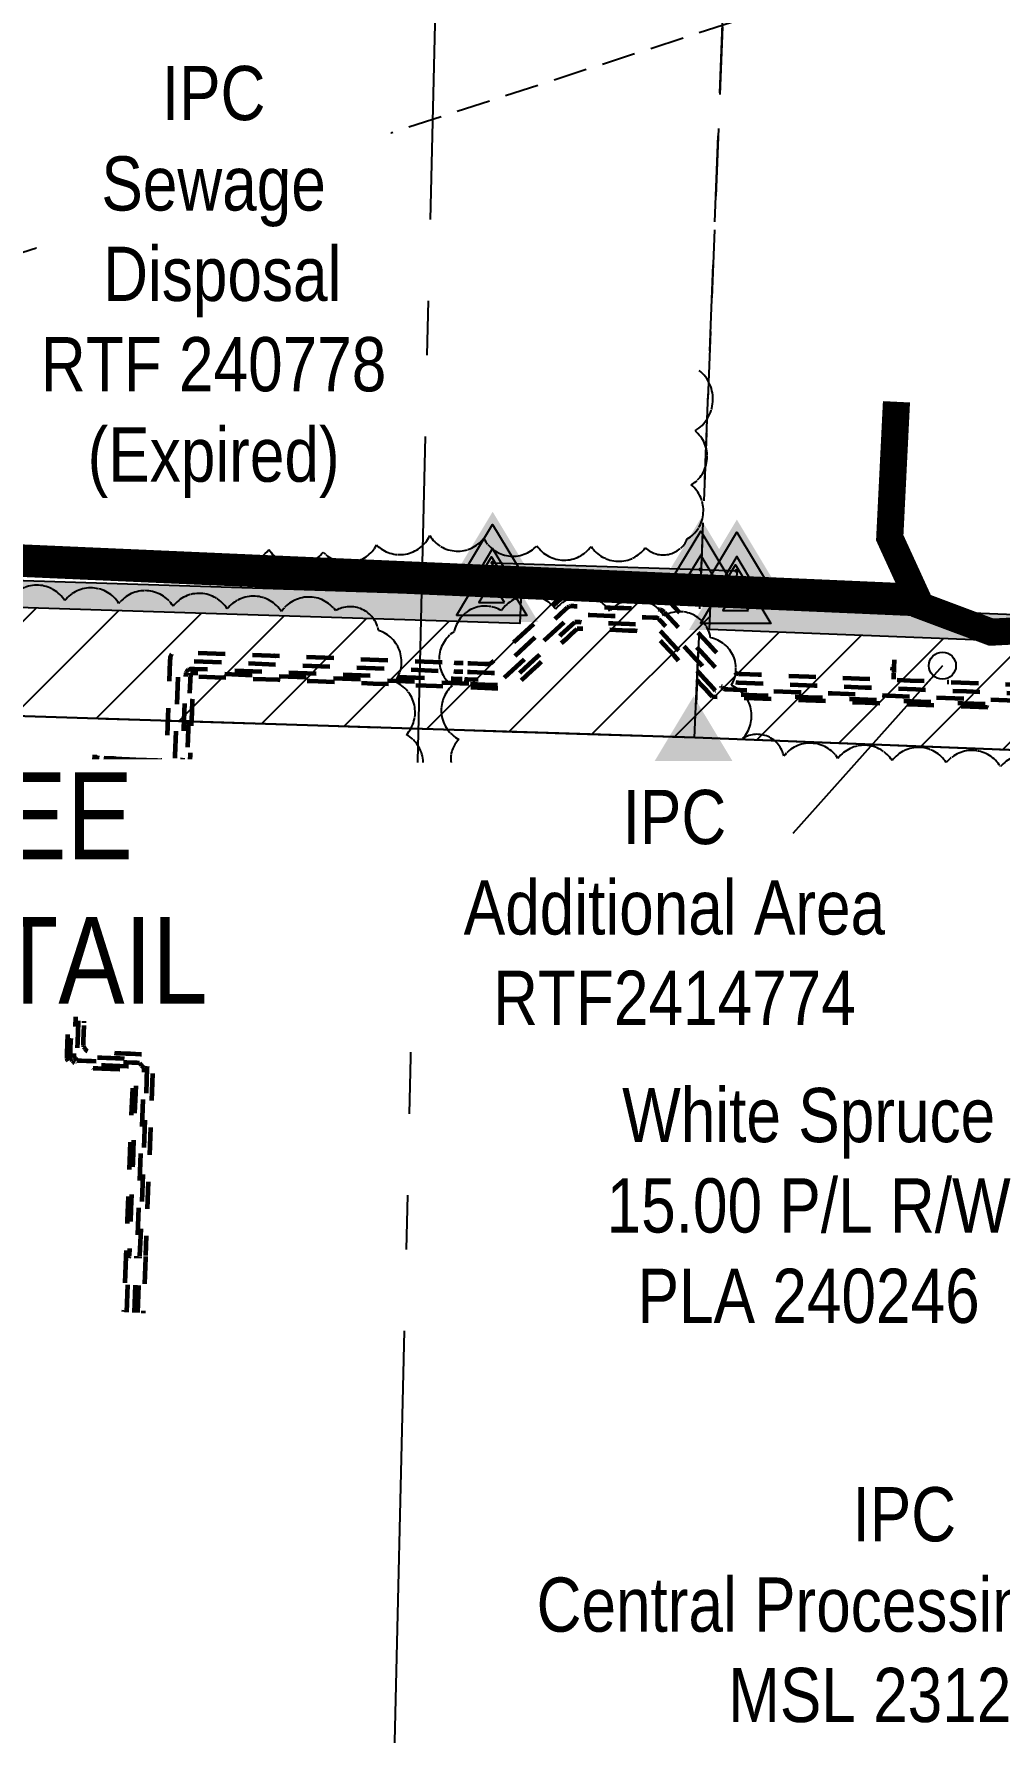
# Model space of a CAD drawing. Extents: x 394017 to 397185, y 6162863 to 6166407.
# Drawn here: x 395512.4 to 395690.3, y 6164729.4 to 6165042.6 of the extents above; entities that cross this region are included whole.
import ezdxf

# ---------------------------------------------------------------- set-up
doc = ezdxf.new("R2010")
doc.units = 0
doc.header["$LTSCALE"] = 5
doc.header["$PDSIZE"] = 0.5
for name, pattern in [('0', [1, 1, 0]), ('foc-ACCESSROAD', [3.75, 2.5, -1.25]), ('foc-PROPOSED-HP', [2, 1, -1]), ('foc-QUARTERLINE', [33, 25, -3, 2, -3]), ('foc-TIELINE', [1.875, 1.25, -0.625]), ('foc-TRAV', [1.875, 1.25, -0.625]), ('HIDDEN2', [4.7625, 3.175, -1.5875])]:
    doc.linetypes.add(name, pattern=pattern)
doc.layers.get('Defpoints').update_dxf_attribs({"color": 9})
for name, color, linetype in [('AS-ROADS', 254, 'Continuous'), ('C-RW', 13, 'Continuous'), ('C-WS', 13, 'foc-ACCESSROAD'), ('DETAIL-T', 7, 'Continuous'), ('L-MON', 1, 'Continuous'), ('L-SECQ', 8, 'foc-QUARTERLINE'), ('L-TIE', 7, 'foc-TIELINE'), ('P-PROPOSED', 10, 'Continuous'), ('P-PROPOSED-EXISTING-H', 59, 'Continuous'), ('P-PROPOSED-H', 21, 'Continuous'), ('P-TRAV', 4, 'foc-TRAV'), ('T-BUSH', 110, '0'), ('T-EXISTING TFA', 220, 'HIDDEN2'), ('T-EXISTING TFA-T', 220, 'Continuous')]:
    doc.layers.add(name, color=color, linetype=linetype)
for name, color, linetype, lineweight in [('C-WS-T', 13, 'Continuous', 9), ('F-RW-T', 190, 'Continuous', 9), ('PROPOSED HP', 240, 'foc-PROPOSED-HP', 60)]:
    doc.layers.add(name, color=color, linetype=linetype, lineweight=lineweight)
doc.styles.add('80CG', font='ARIALN.TTF', dxfattribs={"height": 10})
doc.dimstyles.new('Compass 5 000', dxfattribs={"dimscale": 5, "dimtxt": 9, "dimasz": 2, "dimexe": 0.2, "dimexo": 0.0625, "dimgap": 0.5, "dimtad": 0, "dimtih": 1, "dimtoh": 1, "dimzin": 0, "dimdsep": 46, "dimtxsty": '80CG', "dimcen": 0.1, "dimse1": 1, "dimse2": 1, "dimclrd": 256, "dimclrt": 256, "dimaunit": 1, "dimadec": 4, "dimazin": 0, "dimtfac": 0.06, "dimtofl": 0, "dimtmove": 0, "dimatfit": 1, "dimfxl": 0.2, "dimtolj": 1, "dimtzin": 0, "dimlwd": -1, "dimarcsym": 0})

# ---------------------------------------------------------------- blocks, each defined once
blk = doc.blocks.new('TRIA')
blk.add_hatch(color=255).paths.add_polyline_path([(-0.041, 1.521), (-1.475, -0.867), (1.392, -0.867)])
blk = doc.blocks.new('Hybrid_EC')
at = {"color": 251}
for points in [[(-1.296, -0.74), (0, 1.42), (1.296, -0.74)], [(0.471, -0.26), (0, 0.526), (-0.471, -0.26)]]:
    blk.add_lwpolyline(points, close=True, dxfattribs=at)
at = {"layer": 'Defpoints'}
blk.add_circle((0, 0), 0.05, dxfattribs=at)
at = {"xscale": 1.2, "yscale": 1.2, "zscale": 1.2}
blk.add_blockref('TRIA', (0.05, 0.061), dxfattribs=at)
blk = doc.blocks.new('STRIA')
blk.add_hatch(color=255).paths.add_polyline_path([(-0.041, 1.521), (-1.475, -0.867), (1.392, -0.867)])
blk = doc.blocks.new('STRIAA')
blk.add_blockref('STRIA', (0, 0))
blk = doc.blocks.new('STRIB')
at = {"color": 1}
blk.add_solid([(-1.121, -0.667), (-0.041, 1.133), (1.039, -0.667)], dxfattribs=at)
blk = doc.blocks.new('STRIBB')
blk.add_blockref('STRIB', (0, 0))
blk = doc.blocks.new('STRICC')
for name in ['STRIAA', 'STRIBB']:
    blk.add_blockref(name, (0, 0))
blk = doc.blocks.new('fdspike')
blk.add_blockref('STRICC', (0, 0))
blk = doc.blocks.new('A$C13A22376')
at = {"layer": 'AS-ROADS', "const_width": 4.998, "flags": 128}
blk.add_lwpolyline([(395751.692, 6164935.574), (395688.898, 6164932.285), (395675.913, 6164937.15), (395670.17, 6164949.698), (395671.411, 6164974.767)], dxfattribs=at)
blk = doc.blocks.new('*D445')
at = {"layer": 'Defpoints', "color": 0, "transparency": 16777216}
for p in [(395710.15, 6164861.28), (395705.1, 6164846.47), (395709.55, 6164846.29)]:
    blk.add_point(p, dxfattribs=at)
at = {"layer": 'F-RW-T', "transparency": 16777216}
for p, q in [((395706.11, 6164871.45), (395706.51, 6164881.44)), ((395704.7, 6164836.48), (395704.3, 6164826.49)), ((395704.3, 6164826.49), (395694.3, 6164826.49))]:
    blk.add_line(p, q, dxfattribs=at)
for points in [[(395704.44, 6164871.51), (395707.77, 6164871.38), (395705.71, 6164861.46)], [(395703.04, 6164836.55), (395706.37, 6164836.41), (395705.1, 6164846.47)]]:
    blk.add_solid(points, dxfattribs=at)
at = {"layer": 'F-RW-T', "transparency": 16777216, "insert": (395655.22, 6164826.49), "char_height": 10, "attachment_point": 5, "style": '80CG'}
blk.add_mtext('\\A1;White Spruce\\P15.00 P/L R/W\\PPLA 240246', dxfattribs=at)

msp = doc.modelspace()

# ---------------------------------------------------------------- hatches: boundary and pattern name
at = {"layer": 'P-PROPOSED-EXISTING-H'}
h = msp.add_hatch(dxfattribs=at)
h.set_pattern_fill('ANSI31', color=256, scale=3.5, style=0)
h.paths.add_polyline_path([(395799.812, 6164926.374), (395764.568, 6164927.756), (395764.803, 6164933.749), (395729.842, 6164935.12), (395729.607, 6164929.127), (395636.964, 6164932.759), (395637.198, 6164938.753), (395602.228, 6164939.884), (395601.994, 6164933.891), (395424.471, 6164939.558), (395424.666, 6164944.553), (395394.692, 6164945.51), (395394.497, 6164940.515), (395340.805, 6164942.23), (395340.827, 6164922.226), (395634.215, 6164912.859), (395819.014, 6164905.613), (395819.99, 6164930.546), (395820.226, 6164936.551), (395875.301, 6164934.416), (395876.232, 6164959.401), (395877.274, 6164987.368), (395872.28, 6164987.554), (395871.051, 6164954.59), (395801.024, 6164957.322)])
h = msp.add_hatch(dxfattribs=at)
h.set_pattern_fill('ANSI31', color=256, scale=3.5, style=0)
h.paths.add_polyline_path([(395799.812, 6164926.374), (395764.568, 6164927.756), (395764.803, 6164933.749), (395729.842, 6164935.12), (395729.607, 6164929.127), (395636.964, 6164932.759), (395637.198, 6164938.753), (395602.228, 6164939.884), (395601.994, 6164933.891), (395424.471, 6164939.558), (395424.666, 6164944.553), (395394.692, 6164945.51), (395394.497, 6164940.515), (395340.805, 6164942.23), (395340.827, 6164922.226), (395634.215, 6164912.859), (395819.014, 6164905.613), (395819.99, 6164930.546), (395820.226, 6164936.551), (395875.301, 6164934.416), (395876.232, 6164959.401), (395877.274, 6164987.368), (395872.28, 6164987.554), (395871.051, 6164954.59), (395801.024, 6164957.322)])
at = {"layer": 'P-PROPOSED-H'}
h = msp.add_hatch(color=256, dxfattribs=at)
h.dxf.hatch_style = 1
h.paths.add_polyline_path([(395800.008, 6164931.377), (395769.401, 6164932.577), (395769.401, 6164938.582), (395724.671, 6164940.336), (395724.436, 6164934.341), (395641.75, 6164937.583), (395641.986, 6164943.613), (395635.317, 6164943.828), (395596.973, 6164945.066), (395596.781, 6164939.067), (395429.931, 6164944.394), (395430.09, 6164949.391), (395390.111, 6164950.668), (395389.951, 6164945.67), (395340.8, 6164947.24), (395340.805, 6164942.23), (395394.497, 6164940.515), (395394.692, 6164945.51), (395424.666, 6164944.553), (395424.471, 6164939.558), (395601.994, 6164933.891), (395602.228, 6164939.884), (395637.198, 6164938.753), (395636.964, 6164932.759), (395729.607, 6164929.127), (395729.842, 6164935.12), (395764.803, 6164933.749), (395764.803, 6164927.747), (395799.812, 6164926.374)])

# ---------------------------------------------------------------- linework, layer by layer
at = {"layer": 'AS-ROADS', "const_width": 6, "flags": 128}
msp.add_lwpolyline([(395675.426, 6164938.214), (395490.463, 6164946.338), (395450.158, 6164889.458), (395295.367, 6164893.727), (395290.175, 6164772.5)], dxfattribs=at)
at = {"layer": 'C-WS', "flags": 128}
msp.add_lwpolyline([(395840.195, 6165054.742), (395834.292, 6164905.003), (395819.337, 6164905.584), (395634.276, 6164912.805), (395640.378, 6165068.59), (395690.094, 6165060.665), (395825.346, 6165055.327), (395840.195, 6165054.742)], close=True, dxfattribs=at)
at = {"layer": 'L-SECQ'}
msp.add_line((395588.358, 6165133.345), (395570.319, 6164359.202), dxfattribs=at)
at = {"layer": 'L-TIE', "flags": 128}
msp.add_lwpolyline([(395340.8, 6164947.24), (395690.036, 6165060.72)], dxfattribs=at)
at = {"layer": 'P-TRAV', "flags": 128}
msp.add_lwpolyline([(395637.157, 6164937.703), (395602.196, 6164939.067)], dxfattribs=at)
at = {"layer": 'PROPOSED HP', "flags": 128}
for points in [[(395592.327, 6164924.966), (395592.827, 6164924.946), (395596.685, 6164924.796), (395597.184, 6164924.776, 0.1989124), (395598.06, 6164925.1), (395598.427, 6164925.439), (395610.344, 6164936.462), (395610.711, 6164936.801), (395610.789, 6164936.867), (395610.873, 6164936.928), (395610.963, 6164936.981), (395611.058, 6164937.026), (395611.156, 6164937.064), (395611.257, 6164937.092), (395611.36, 6164937.112), (395611.463, 6164937.123), (395611.566, 6164937.125), (395611.62, 6164937.123), (395611.663, 6164937.122), (395611.706, 6164937.12), (395611.748, 6164937.118), (395611.791, 6164937.117), (395611.834, 6164937.115), (395611.876, 6164937.113), (395611.919, 6164937.112), (395611.962, 6164937.11), (395612.004, 6164937.108), (395612.047, 6164937.107), (395612.186, 6164937.101), (395613.471, 6164937.051), (395614.756, 6164937.001), (395616.041, 6164936.951), (395617.326, 6164936.901), (395618.611, 6164936.851), (395619.896, 6164936.8), (395621.181, 6164936.75), (395622.466, 6164936.7), (395623.751, 6164936.65), (395625.036, 6164936.6), (395626.32, 6164936.55), (395627.159, 6164936.517), (395627.202, 6164936.515), (395627.244, 6164936.514), (395627.287, 6164936.512), (395627.33, 6164936.51), (395627.372, 6164936.509), (395627.415, 6164936.507), (395627.458, 6164936.505), (395627.5, 6164936.504), (395627.543, 6164936.502), (395627.585, 6164936.5), (395627.628, 6164936.499), (395627.709, 6164936.494), (395627.811, 6164936.48), (395627.912, 6164936.457), (395628.012, 6164936.426), (395628.11, 6164936.386), (395628.203, 6164936.337), (395628.292, 6164936.281), (395628.375, 6164936.218), (395628.451, 6164936.149), (395628.504, 6164936.094), (395628.533, 6164936.063), (395628.562, 6164936.031), (395628.591, 6164936), (395628.619, 6164935.969), (395628.648, 6164935.937), (395628.677, 6164935.906), (395628.706, 6164935.875), (395628.735, 6164935.844), (395628.764, 6164935.812), (395628.793, 6164935.781), (395628.822, 6164935.75), (395629.506, 6164935.01), (395630.447, 6164933.993), (395631.388, 6164932.976), (395632.328, 6164931.959), (395633.269, 6164930.942), (395634.209, 6164929.925), (395635.15, 6164928.908), (395636.091, 6164927.891), (395637.031, 6164926.874), (395637.972, 6164925.857), (395638.912, 6164924.84), (395639.853, 6164923.823), (395639.884, 6164923.79), (395639.914, 6164923.757), (395639.945, 6164923.724), (395639.976, 6164923.691), (395640.006, 6164923.658), (395640.037, 6164923.625), (395640.068, 6164923.591), (395640.098, 6164923.558), (395640.129, 6164923.525), (395640.16, 6164923.492), (395640.19, 6164923.459), (395640.263, 6164923.386), (395640.347, 6164923.316), (395640.438, 6164923.252), (395640.535, 6164923.197), (395640.636, 6164923.152), (395640.741, 6164923.115), (395640.849, 6164923.089), (395640.957, 6164923.072), (395641.05, 6164923.066), (395641.095, 6164923.064), (395641.14, 6164923.062), (395641.186, 6164923.06), (395641.231, 6164923.058), (395641.276, 6164923.057), (395641.321, 6164923.055), (395641.366, 6164923.053), (395641.411, 6164923.051), (395641.456, 6164923.05), (395641.501, 6164923.048), (395642.244, 6164923.019), (395646.92, 6164922.837), (395651.596, 6164922.654), (395656.271, 6164922.472), (395660.947, 6164922.289), (395665.622, 6164922.107), (395670.298, 6164921.925), (395674.974, 6164921.742), (395679.649, 6164921.56), (395684.325, 6164921.378), (395689, 6164921.195), (395693.327, 6164921.027), (395693.372, 6164921.025), (395693.417, 6164921.023), (395693.462, 6164921.021), (395693.508, 6164921.02), (395693.553, 6164921.018), (395693.598, 6164921.016), (395693.643, 6164921.014), (395693.688, 6164921.012), (395693.733, 6164921.011), (395693.778, 6164921.009), (395693.823, 6164921.007)], [(395592.39, 6164926.565), (395592.889, 6164926.545), (395595.52, 6164926.443), (395596.019, 6164926.423, 0.1989124), (395596.895, 6164926.746), (395597.262, 6164927.086), (395609.594, 6164938.493), (395609.961, 6164938.832), (395610.046, 6164938.903), (395610.138, 6164938.968), (395610.236, 6164939.024), (395610.34, 6164939.07), (395610.448, 6164939.107), (395610.558, 6164939.134), (395610.67, 6164939.15), (395610.781, 6164939.156), (395610.859, 6164939.154), (395610.906, 6164939.153), (395610.952, 6164939.151), (395610.998, 6164939.149), (395611.044, 6164939.147), (395611.09, 6164939.145), (395611.136, 6164939.144), (395611.182, 6164939.142), (395611.228, 6164939.14), (395611.275, 6164939.138), (395611.321, 6164939.136), (395612.358, 6164939.096), (395613.901, 6164939.036), (395615.444, 6164938.976), (395616.987, 6164938.915), (395618.53, 6164938.855), (395620.073, 6164938.795), (395621.617, 6164938.735), (395623.16, 6164938.675), (395624.703, 6164938.614), (395626.246, 6164938.554), (395627.789, 6164938.494), (395628.088, 6164938.482), (395628.134, 6164938.481), (395628.18, 6164938.479), (395628.226, 6164938.477), (395628.272, 6164938.475), (395628.319, 6164938.473), (395628.365, 6164938.472), (395628.411, 6164938.47), (395628.457, 6164938.468), (395628.503, 6164938.466), (395628.549, 6164938.464), (395628.659, 6164938.455), (395628.77, 6164938.436), (395628.879, 6164938.406), (395628.985, 6164938.365), (395629.088, 6164938.315), (395629.185, 6164938.256), (395629.275, 6164938.189), (395629.358, 6164938.114), (395629.412, 6164938.057), (395629.443, 6164938.023), (395629.475, 6164937.989), (395629.506, 6164937.956), (395629.538, 6164937.922), (395629.569, 6164937.888), (395629.6, 6164937.854), (395629.632, 6164937.82), (395629.663, 6164937.786), (395629.694, 6164937.752), (395629.726, 6164937.718), (395630.434, 6164936.953), (395631.487, 6164935.814), (395632.54, 6164934.676), (395633.593, 6164933.537), (395634.646, 6164932.398), (395635.699, 6164931.26), (395636.752, 6164930.121), (395637.806, 6164928.983), (395638.859, 6164927.844), (395639.912, 6164926.705), (395640.965, 6164925.567), (395641.169, 6164925.346), (395641.2, 6164925.312), (395641.232, 6164925.278), (395641.263, 6164925.244), (395641.294, 6164925.211), (395641.326, 6164925.177), (395641.357, 6164925.143), (395641.388, 6164925.109), (395641.42, 6164925.075), (395641.451, 6164925.041), (395641.482, 6164925.007), (395641.561, 6164924.93), (395641.648, 6164924.858), (395641.741, 6164924.795), (395641.841, 6164924.74), (395641.946, 6164924.695), (395642.054, 6164924.66), (395642.164, 6164924.635), (395642.274, 6164924.62), (395642.353, 6164924.616), (395642.399, 6164924.614), (395642.445, 6164924.612), (395642.491, 6164924.611), (395642.537, 6164924.609), (395642.583, 6164924.607), (395642.629, 6164924.605), (395642.676, 6164924.603), (395642.722, 6164924.602), (395642.768, 6164924.6), (395642.814, 6164924.598), (395645.92, 6164924.477), (395650.588, 6164924.295), (395655.256, 6164924.113), (395659.924, 6164923.931), (395664.591, 6164923.749), (395669.259, 6164923.567), (395673.927, 6164923.384), (395678.595, 6164923.202), (395683.262, 6164923.02), (395687.93, 6164922.838), (395692.598, 6164922.656), (395693.424, 6164922.624), (395693.471, 6164922.622), (395693.517, 6164922.62), (395693.563, 6164922.619), (395693.609, 6164922.617), (395693.655, 6164922.615), (395693.701, 6164922.613), (395693.747, 6164922.611), (395693.793, 6164922.61), (395693.84, 6164922.608), (395693.886, 6164922.606)], [(395693.789, 6164919.607), (395693.289, 6164919.627), (395669.965, 6164920.537), (395669.928, 6164920.538), (395669.891, 6164920.54), (395669.854, 6164920.541), (395669.818, 6164920.542), (395669.781, 6164920.544), (395669.744, 6164920.545), (395669.707, 6164920.547), (395669.671, 6164920.548), (395669.634, 6164920.55), (395668.601, 6164920.59), (395665.576, 6164920.708), (395662.552, 6164920.826), (395659.527, 6164920.944), (395656.502, 6164921.062), (395653.478, 6164921.18), (395650.453, 6164921.298), (395647.428, 6164921.416), (395644.404, 6164921.534), (395641.379, 6164921.652), (395640.336, 6164921.692), (395640.285, 6164921.694), (395640.233, 6164921.696), (395640.181, 6164921.698), (395640.13, 6164921.7), (395640.078, 6164921.702), (395640.026, 6164921.704), (395639.974, 6164921.706), (395639.923, 6164921.708), (395639.871, 6164921.71), (395639.814, 6164921.715), (395639.756, 6164921.726), (395639.7, 6164921.742), (395639.645, 6164921.764), (395639.592, 6164921.791), (395639.542, 6164921.822), (395639.496, 6164921.859), (395639.454, 6164921.898), (395639.42, 6164921.935), (395639.388, 6164921.97), (395639.355, 6164922.005), (395639.323, 6164922.04), (395639.29, 6164922.076), (395639.257, 6164922.111), (395639.225, 6164922.146), (395639.192, 6164922.181), (395639.16, 6164922.217), (395639.127, 6164922.252), (395638.666, 6164922.75), (395637.593, 6164923.91), (395636.52, 6164925.071), (395635.447, 6164926.231), (395634.374, 6164927.391), (395633.3, 6164928.552), (395632.227, 6164929.712), (395631.154, 6164930.872), (395630.081, 6164932.033), (395629.008, 6164933.193), (395627.934, 6164934.353), (395627.904, 6164934.386), (395627.873, 6164934.419), (395627.842, 6164934.453), (395627.812, 6164934.486), (395627.781, 6164934.519), (395627.75, 6164934.552), (395627.72, 6164934.585), (395627.689, 6164934.618), (395627.659, 6164934.651), (395627.628, 6164934.685), (395627.597, 6164934.718), (395627.559, 6164934.755), (395627.518, 6164934.791), (395627.472, 6164934.822), (395627.424, 6164934.85), (395627.373, 6164934.873), (395627.32, 6164934.891), (395627.267, 6164934.904), (395627.213, 6164934.912), (395627.161, 6164934.916), (395627.116, 6164934.918), (395627.071, 6164934.919), (395627.026, 6164934.921), (395626.98, 6164934.923), (395626.935, 6164934.925), (395626.89, 6164934.926), (395626.845, 6164934.928), (395626.8, 6164934.93), (395626.755, 6164934.932), (395626.71, 6164934.933), (395626.478, 6164934.942), (395625.192, 6164934.993), (395623.907, 6164935.043), (395622.621, 6164935.093), (395621.336, 6164935.143), (395620.05, 6164935.193), (395618.764, 6164935.243), (395617.479, 6164935.293), (395616.193, 6164935.344), (395614.908, 6164935.394), (395613.622, 6164935.444), (395612.43, 6164935.49), (395612.385, 6164935.492), (395612.34, 6164935.494), (395612.295, 6164935.496), (395612.25, 6164935.497), (395612.205, 6164935.499), (395612.16, 6164935.501), (395612.114, 6164935.503), (395612.069, 6164935.504), (395612.024, 6164935.506), (395611.979, 6164935.508), (395611.934, 6164935.51), (395611.871, 6164935.509), (395611.808, 6164935.501), (395611.745, 6164935.487), (395611.683, 6164935.466), (395611.625, 6164935.439), (395611.57, 6164935.406), (395611.519, 6164935.368), (395611.476, 6164935.33), (395611.438, 6164935.294), (395611.399, 6164935.258), (395611.361, 6164935.223), (395611.322, 6164935.187), (395611.284, 6164935.151), (395611.245, 6164935.116), (395611.206, 6164935.08), (395611.168, 6164935.044), (395611.129, 6164935.009), (395599.049, 6164923.835), (395598.682, 6164923.496, -0.1989124), (395598.244, 6164923.334), (395597.745, 6164923.354), (395592.287, 6164923.566), (395591.788, 6164923.586)], [(395529.587, 6164907.268), (395529.733, 6164907.262), (395535.831, 6164907.025), (395536.33, 6164907.005, 0.4142136), (395538.44, 6164908.956), (395538.459, 6164909.456), (395539.046, 6164924.51), (395539.066, 6164925.01, -0.4142136), (395541.176, 6164926.961), (395541.675, 6164926.942), (395588.428, 6164925.118), (395588.928, 6164925.098)], [(395531.001, 6164908.814), (395531.185, 6164908.807), (395535.106, 6164908.654), (395535.606, 6164908.635, 0.4142136), (395536.872, 6164909.805), (395536.891, 6164910.305), (395537.542, 6164926.983), (395537.561, 6164927.483, -0.4142136), (395538.827, 6164928.654), (395539.327, 6164928.634), (395588.491, 6164926.717), (395588.99, 6164926.697)], [(395592.587, 6164922.754), (395541.41, 6164924.75, 0.4142136), (395541.252, 6164924.604), (395540.479, 6164904.794, -0.4142136), (395540.321, 6164904.648), (395528.527, 6164905.108), (395528.419, 6164905.112)], [(395521.736, 6164904.543), (395521.574, 6164900.379), (395521.411, 6164896.214), (395521.249, 6164892.05), (395521.087, 6164887.885), (395520.924, 6164883.72), (395520.762, 6164879.556), (395520.599, 6164875.391), (395520.437, 6164871.226), (395520.274, 6164867.062), (395520.112, 6164862.897), (395519.95, 6164858.733), (395519.787, 6164854.568), (395519.768, 6164854.076), (395519.77, 6164854.057), (395519.773, 6164854.039), (395519.777, 6164854.02), (395519.783, 6164854.002), (395519.791, 6164853.985), (395519.8, 6164853.968), (395519.81, 6164853.952), (395519.821, 6164853.937), (395519.844, 6164853.912), (395519.885, 6164853.867), (395519.927, 6164853.823), (395519.968, 6164853.779), (395520.009, 6164853.734), (395520.05, 6164853.69), (395520.091, 6164853.645), (395520.132, 6164853.601), (395520.173, 6164853.557), (395520.214, 6164853.512), (395520.255, 6164853.468), (395520.296, 6164853.423), (395520.33, 6164853.387), (395520.343, 6164853.374), (395520.358, 6164853.362), (395520.374, 6164853.352), (395520.39, 6164853.342), (395520.408, 6164853.334), (395520.425, 6164853.328), (395520.444, 6164853.323), (395520.462, 6164853.319), (395520.481, 6164853.317), (395521.174, 6164853.29), (395522.102, 6164853.254), (395523.029, 6164853.218), (395523.956, 6164853.182), (395524.884, 6164853.146), (395525.811, 6164853.11), (395526.738, 6164853.073), (395527.666, 6164853.037), (395528.593, 6164853.001), (395529.52, 6164852.965), (395530.448, 6164852.929), (395531.375, 6164852.893), (395531.731, 6164852.878), (395531.75, 6164852.876), (395531.768, 6164852.872), (395531.786, 6164852.866), (395531.804, 6164852.859), (395531.821, 6164852.851), (395531.837, 6164852.841), (395531.853, 6164852.83), (395531.867, 6164852.818), (395531.886, 6164852.798), (395531.947, 6164852.731), (395532.009, 6164852.664), (395532.071, 6164852.597), (395532.133, 6164852.53), (395532.195, 6164852.463), (395532.257, 6164852.396), (395532.319, 6164852.329), (395532.381, 6164852.262), (395532.443, 6164852.195), (395532.505, 6164852.128), (395532.567, 6164852.061), (395532.629, 6164851.994, -0.1989124), (395532.69, 6164851.83), (395531.343, 6164817.313), (395531.338, 6164817.189)]]:
    msp.add_lwpolyline(points, format="xyb", dxfattribs=at)
for points in [[(395592.891, 6164922.742), (395594.201, 6164922.691), (395595.51, 6164922.64), (395596.82, 6164922.589), (395598.129, 6164922.538), (395599.439, 6164922.487), (395599.463, 6164922.488), (395599.487, 6164922.493), (395599.51, 6164922.501), (395599.531, 6164922.513), (395599.55, 6164922.528), (395602.064, 6164924.853), (395604.579, 6164927.179), (395607.093, 6164929.505), (395609.608, 6164931.83), (395612.122, 6164934.156), (395612.134, 6164934.166), (395612.148, 6164934.175), (395612.162, 6164934.183), (395612.178, 6164934.189), (395612.193, 6164934.193), (395612.209, 6164934.196), (395612.225, 6164934.197), (395613.03, 6164934.166), (395614.556, 6164934.106), (395616.083, 6164934.047), (395617.61, 6164933.987), (395619.137, 6164933.928), (395620.664, 6164933.868), (395622.19, 6164933.809), (395623.717, 6164933.749), (395625.244, 6164933.69), (395626.771, 6164933.63), (395626.784, 6164933.629), (395626.797, 6164933.627), (395626.81, 6164933.623), (395626.823, 6164933.619), (395626.835, 6164933.613), (395626.847, 6164933.606), (395626.858, 6164933.599), (395626.869, 6164933.59), (395626.878, 6164933.581), (395627.873, 6164932.505), (395628.885, 6164931.41), (395629.898, 6164930.315), (395630.911, 6164929.22), (395631.924, 6164928.126), (395632.936, 6164927.031), (395633.949, 6164925.936), (395634.962, 6164924.841), (395635.975, 6164923.746), (395636.987, 6164922.651), (395638, 6164921.556), (395638.511, 6164921.004), (395638.521, 6164920.995), (395638.532, 6164920.986), (395638.543, 6164920.979), (395638.555, 6164920.973), (395638.568, 6164920.968), (395638.581, 6164920.964), (395638.594, 6164920.961), (395638.607, 6164920.959), (395640.901, 6164920.87), (395645.645, 6164920.685), (395650.389, 6164920.5), (395655.133, 6164920.315), (395659.877, 6164920.13), (395664.621, 6164919.945), (395669.365, 6164919.759), (395674.109, 6164919.574), (395678.853, 6164919.389), (395683.598, 6164919.204), (395688.342, 6164919.019), (395693.086, 6164918.834)], [(395592.944, 6164922.14), (395593.601, 6164922.114), (395594.257, 6164922.089), (395594.913, 6164922.063), (395595.57, 6164922.037), (395596.226, 6164922.012), (395596.883, 6164921.986), (395597.539, 6164921.96), (395598.196, 6164921.935), (395598.852, 6164921.909), (395599.508, 6164921.884), (395600.165, 6164921.858), (395600.491, 6164921.846), (395600.511, 6164921.847), (395600.531, 6164921.849), (395600.55, 6164921.854), (395600.569, 6164921.86), (395600.588, 6164921.868), (395600.606, 6164921.877), (395600.622, 6164921.888), (395600.638, 6164921.9), (395601.164, 6164922.386), (395602.2, 6164923.345), (395603.237, 6164924.304), (395604.274, 6164925.263), (395605.311, 6164926.222), (395606.348, 6164927.18), (395607.384, 6164928.139), (395608.421, 6164929.098), (395609.458, 6164930.057), (395610.495, 6164931.016), (395611.531, 6164931.975), (395612.55, 6164932.917), (395612.565, 6164932.93), (395612.581, 6164932.941), (395612.598, 6164932.951), (395612.616, 6164932.96), (395612.635, 6164932.967), (395612.655, 6164932.972), (395612.674, 6164932.976), (395612.694, 6164932.977), (395612.714, 6164932.977), (395613.876, 6164932.932), (395615.039, 6164932.887), (395616.202, 6164932.841), (395617.365, 6164932.796), (395618.528, 6164932.751), (395619.69, 6164932.705), (395620.853, 6164932.66), (395622.016, 6164932.615), (395623.179, 6164932.569), (395624.342, 6164932.524), (395625.504, 6164932.479), (395626.204, 6164932.451), (395626.224, 6164932.449), (395626.243, 6164932.445), (395626.262, 6164932.439), (395626.281, 6164932.432), (395626.299, 6164932.423), (395626.315, 6164932.413), (395626.331, 6164932.401), (395626.346, 6164932.388), (395626.638, 6164932.073), (395627.588, 6164931.046), (395628.537, 6164930.019), (395629.487, 6164928.993), (395630.436, 6164927.966), (395631.386, 6164926.94), (395632.336, 6164925.913), (395633.285, 6164924.886), (395634.235, 6164923.86), (395635.184, 6164922.833), (395636.134, 6164921.806), (395637.083, 6164920.78), (395637.376, 6164920.464), (395637.39, 6164920.452), (395637.406, 6164920.44), (395637.423, 6164920.429), (395637.441, 6164920.42), (395637.459, 6164920.413), (395637.479, 6164920.408), (395637.498, 6164920.404), (395637.517, 6164920.401), (395640.373, 6164920.29), (395645.156, 6164920.103), (395649.939, 6164919.917), (395654.722, 6164919.73), (395659.505, 6164919.544), (395664.288, 6164919.357), (395669.071, 6164919.17), (395673.854, 6164918.984), (395678.637, 6164918.797), (395683.42, 6164918.611), (395688.203, 6164918.424), (395692.986, 6164918.238)], [(395556.662, 6164927.958), (395556.662, 6164927.958), (395556.739, 6164927.955), (395556.739, 6164927.955), (395556.905, 6164927.949), (395556.956, 6164927.947)], [(395670.989, 6164925.702), (395670.992, 6164925.791), (395671.043, 6164927.09), (395671.047, 6164927.178)], [(395521.974, 6164904.763), (395524.158, 6164904.678), (395526.342, 6164904.593), (395528.526, 6164904.507), (395530.71, 6164904.422), (395532.894, 6164904.337), (395535.078, 6164904.252), (395537.262, 6164904.167), (395539.446, 6164904.081), (395540.83, 6164904.028), (395540.855, 6164904.029), (395540.88, 6164904.033), (395540.905, 6164904.04), (395540.93, 6164904.051), (395540.954, 6164904.064), (395540.977, 6164904.081), (395540.997, 6164904.1), (395541.015, 6164904.122), (395541.029, 6164904.145), (395541.041, 6164904.169), (395541.05, 6164904.194), (395541.055, 6164904.219), (395541.058, 6164904.243), (395541.131, 6164906.103), (395541.22, 6164908.381), (395541.308, 6164910.659), (395541.397, 6164912.937), (395541.486, 6164915.215), (395541.575, 6164917.493), (395541.664, 6164919.771), (395541.753, 6164922.049), (395541.825, 6164923.909), (395541.828, 6164923.934), (395541.834, 6164923.958), (395541.842, 6164923.983), (395541.854, 6164924.007), (395541.869, 6164924.031), (395541.886, 6164924.052), (395541.907, 6164924.071), (395541.929, 6164924.088), (395541.953, 6164924.101), (395541.978, 6164924.112), (395542.004, 6164924.119), (395542.029, 6164924.123), (395542.053, 6164924.124), (395545.742, 6164923.981), (395551.585, 6164923.753), (395557.428, 6164923.525), (395563.271, 6164923.297), (395569.115, 6164923.069), (395574.958, 6164922.841), (395580.801, 6164922.613), (395586.644, 6164922.385), (395592.487, 6164922.158)], [(395527.916, 6164905.932), (395527.926, 6164905.932), (395527.936, 6164905.931), (395527.946, 6164905.931), (395527.956, 6164905.931), (395527.966, 6164905.93), (395527.976, 6164905.93), (395527.986, 6164905.93), (395527.996, 6164905.929), (395528.006, 6164905.929), (395528.016, 6164905.928), (395528.026, 6164905.928), (395528.809, 6164905.897), (395529.722, 6164905.862), (395530.634, 6164905.826), (395531.546, 6164905.791), (395532.458, 6164905.755), (395533.37, 6164905.719), (395534.282, 6164905.684), (395535.194, 6164905.648), (395536.106, 6164905.613), (395537.019, 6164905.577), (395537.931, 6164905.542), (395538.222, 6164905.53), (395538.267, 6164905.528), (395538.312, 6164905.527), (395538.357, 6164905.525), (395538.402, 6164905.523), (395538.446, 6164905.522), (395538.491, 6164905.52), (395538.536, 6164905.518), (395538.581, 6164905.516), (395538.626, 6164905.515), (395538.671, 6164905.513), (395538.741, 6164905.511), (395538.831, 6164905.516), (395538.921, 6164905.53), (395539.011, 6164905.551), (395539.098, 6164905.581), (395539.183, 6164905.618), (395539.263, 6164905.663), (395539.338, 6164905.714), (395539.408, 6164905.771), (395539.471, 6164905.833), (395539.53, 6164905.902), (395539.583, 6164905.977), (395539.63, 6164906.056), (395539.669, 6164906.14), (395539.7, 6164906.227), (395539.723, 6164906.315), (395539.738, 6164906.405), (395539.745, 6164906.491), (395539.746, 6164906.536), (395539.748, 6164906.581), (395539.75, 6164906.625), (395539.752, 6164906.67), (395539.753, 6164906.715), (395539.755, 6164906.76), (395539.757, 6164906.805), (395539.759, 6164906.85), (395539.76, 6164906.894), (395539.762, 6164906.939), (395539.764, 6164906.984), (395539.82, 6164908.412), (395539.879, 6164909.945), (395539.939, 6164911.478), (395539.999, 6164913.011), (395540.059, 6164914.545), (395540.119, 6164916.078), (395540.178, 6164917.611), (395540.238, 6164919.145), (395540.298, 6164920.678), (395540.358, 6164922.211), (395540.418, 6164923.745), (395540.432, 6164924.107), (395540.434, 6164924.152), (395540.435, 6164924.197), (395540.437, 6164924.242), (395540.439, 6164924.286), (395540.441, 6164924.331), (395540.442, 6164924.376), (395540.444, 6164924.421), (395540.446, 6164924.466), (395540.448, 6164924.511), (395540.449, 6164924.556), (395540.453, 6164924.625), (395540.465, 6164924.709), (395540.484, 6164924.795), (395540.511, 6164924.88), (395540.546, 6164924.965), (395540.59, 6164925.048), (395540.642, 6164925.127), (395540.701, 6164925.202), (395540.768, 6164925.271), (395540.841, 6164925.333), (395540.919, 6164925.389), (395541.001, 6164925.436), (395541.086, 6164925.475), (395541.173, 6164925.505), (395541.261, 6164925.527), (395541.348, 6164925.541), (395541.433, 6164925.547), (395541.511, 6164925.547), (395541.556, 6164925.545), (395541.601, 6164925.543), (395541.646, 6164925.542), (395541.691, 6164925.54), (395541.735, 6164925.538), (395541.78, 6164925.536), (395541.825, 6164925.535), (395541.87, 6164925.533), (395541.915, 6164925.531), (395541.96, 6164925.529), (395542.004, 6164925.528), (395588.393, 6164923.718), (395588.893, 6164923.699)], [(395589.789, 6164925.065), (395590.143, 6164925.051), (395591.113, 6164925.013), (395591.466, 6164925)], [(395589.852, 6164926.664), (395590.205, 6164926.65), (395591.175, 6164926.612), (395591.528, 6164926.598)], [(395670.684, 6164925.211), (395670.71, 6164925.853)], [(395670.942, 6164925.124), (395670.735, 6164925.132)], [(395670.973, 6164925.919), (395670.766, 6164925.927)], [(395670.908, 6164923.617), (395670.934, 6164924.304), (395670.938, 6164924.393)], [(395670.938, 6164924.396), (395670.952, 6164924.752)], [(395670.952, 6164924.755), (395670.955, 6164924.844), (395670.971, 6164925.251), (395670.975, 6164925.34)], [(395670.975, 6164925.343), (395670.989, 6164925.699)], [(395591.357, 6164923.603), (395591.004, 6164923.616), (395589.677, 6164923.668), (395589.324, 6164923.682)], [(395680.764, 6164923.118), (395680.764, 6164923.118), (395680.84, 6164923.115), (395680.84, 6164923.115), (395681.007, 6164923.108), (395681.058, 6164923.106)], [(395523.558, 6164909.683), (395523.55, 6164909.486), (395523.521, 6164908.725), (395523.49, 6164907.938), (395523.459, 6164907.152), (395523.429, 6164906.365), (395523.398, 6164905.579), (395523.367, 6164904.793), (395523.337, 6164904.006), (395523.306, 6164903.22), (395523.275, 6164902.433), (395523.245, 6164901.647), (395523.215, 6164900.889), (395523.212, 6164900.813), (395523.209, 6164900.737), (395523.206, 6164900.66), (395523.203, 6164900.584), (395523.2, 6164900.507), (395523.197, 6164900.431), (395523.194, 6164900.354), (395523.191, 6164900.278), (395523.188, 6164900.201), (395523.172, 6164899.775), (395523.002, 6164895.437), (395522.833, 6164891.098), (395522.664, 6164886.76), (395522.495, 6164882.421), (395522.325, 6164878.083), (395522.156, 6164873.745), (395521.987, 6164869.406), (395521.818, 6164865.068), (395521.649, 6164860.729), (395521.5, 6164856.918), (395521.498, 6164856.868), (395521.496, 6164856.818), (395521.494, 6164856.768), (395521.492, 6164856.718), (395521.49, 6164856.667), (395521.488, 6164856.617), (395521.486, 6164856.567), (395521.484, 6164856.517), (395521.482, 6164856.467), (395521.48, 6164856.402), (395521.483, 6164856.261), (395521.5, 6164856.116), (395521.532, 6164855.97), (395521.579, 6164855.823), (395521.643, 6164855.68), (395521.722, 6164855.541), (395521.815, 6164855.411), (395521.923, 6164855.291), (395522.042, 6164855.183), (395522.171, 6164855.089), (395522.308, 6164855.009), (395522.449, 6164854.946), (395522.593, 6164854.898), (395522.736, 6164854.865), (395522.878, 6164854.847), (395522.97, 6164854.842), (395523.02, 6164854.84), (395523.071, 6164854.838), (395523.121, 6164854.836), (395523.171, 6164854.834), (395523.221, 6164854.832), (395523.271, 6164854.83), (395523.321, 6164854.828), (395523.372, 6164854.826), (395523.422, 6164854.824), (395523.948, 6164854.803), (395524.846, 6164854.768), (395525.745, 6164854.733), (395526.643, 6164854.698), (395527.541, 6164854.663), (395528.439, 6164854.628), (395529.337, 6164854.593), (395530.236, 6164854.558), (395531.134, 6164854.523), (395532.032, 6164854.488), (395532.419, 6164854.473), (395532.469, 6164854.471), (395532.52, 6164854.469), (395532.57, 6164854.467), (395532.62, 6164854.465), (395532.67, 6164854.463), (395532.72, 6164854.461), (395532.77, 6164854.459), (395532.821, 6164854.457), (395532.871, 6164854.455), (395532.978, 6164854.449), (395533.12, 6164854.428), (395533.264, 6164854.393), (395533.407, 6164854.342), (395533.548, 6164854.276), (395533.683, 6164854.194), (395533.811, 6164854.098), (395533.928, 6164853.988), (395534.034, 6164853.866), (395534.125, 6164853.734), (395534.202, 6164853.594), (395534.262, 6164853.45), (395534.307, 6164853.304), (395534.336, 6164853.157), (395534.351, 6164853.013), (395534.352, 6164852.872), (395534.333, 6164852.373), (395532.965, 6164817.322)], [(395524.462, 6164909.069), (395524.109, 6164909.083), (395523.786, 6164909.096), (395523.535, 6164909.105)], [(395527.442, 6164908.953), (395527.257, 6164908.96), (395525.824, 6164909.016), (395525.324, 6164909.036)], [(395527.445, 6164908.953), (395528.435, 6164908.914)], [(395528.438, 6164908.914), (395528.622, 6164908.907), (395529.821, 6164908.86), (395530.005, 6164908.853)], [(395529.439, 6164908.443), (395529.436, 6164908.367)], [(395529.451, 6164908.751), (395529.439, 6164908.446)], [(395529.451, 6164908.753), (395529.454, 6164908.829)], [(395531.375, 6164908.184), (395529.584, 6164908.253)], [(395530.008, 6164908.853), (395530.998, 6164908.814)], [(395531.534, 6164908.362), (395531.531, 6164908.285)], [(395531.546, 6164908.669), (395531.534, 6164908.364)], [(395531.546, 6164908.671), (395531.549, 6164908.748)], [(395520.573, 6164908.071), (395520.567, 6164907.925), (395520.543, 6164907.316), (395520.232, 6164899.332), (395520.208, 6164898.722), (395518.488, 6164854.628), (395518.486, 6164854.572), (395518.484, 6164854.516), (395518.482, 6164854.461), (395518.479, 6164854.405), (395518.477, 6164854.349), (395518.475, 6164854.294), (395518.473, 6164854.238), (395518.471, 6164854.182), (395518.468, 6164854.122), (395518.472, 6164853.914), (395518.497, 6164853.699), (395518.548, 6164853.482), (395518.624, 6164853.266), (395518.726, 6164853.056), (395518.854, 6164852.856), (395519.005, 6164852.672), (395519.177, 6164852.506), (395519.365, 6164852.363), (395519.566, 6164852.244), (395519.775, 6164852.15), (395519.988, 6164852.082), (395520.2, 6164852.039), (395520.408, 6164852.019), (395520.472, 6164852.016), (395520.528, 6164852.014), (395520.584, 6164852.012), (395520.639, 6164852.01), (395520.695, 6164852.008), (395520.751, 6164852.006), (395520.806, 6164852.003), (395520.862, 6164852.001), (395520.918, 6164851.999), (395521.702, 6164851.968), (395522.509, 6164851.937), (395523.317, 6164851.906), (395524.124, 6164851.874), (395524.931, 6164851.843), (395525.738, 6164851.811), (395526.545, 6164851.78), (395527.352, 6164851.748), (395528.159, 6164851.717), (395528.221, 6164851.714), (395528.282, 6164851.712), (395528.344, 6164851.709), (395528.405, 6164851.707), (395528.467, 6164851.705), (395528.528, 6164851.702), (395528.59, 6164851.7), (395528.651, 6164851.697), (395528.86, 6164851.679), (395529.094, 6164851.633), (395529.328, 6164851.556), (395529.558, 6164851.448), (395529.777, 6164851.308), (395529.979, 6164851.14), (395530.158, 6164850.947), (395530.309, 6164850.733), (395530.431, 6164850.504), (395530.521, 6164850.266), (395530.579, 6164850.026), (395530.608, 6164849.789), (395530.61, 6164849.58), (395530.607, 6164849.519), (395530.605, 6164849.457), (395530.602, 6164849.396), (395530.6, 6164849.334), (395530.598, 6164849.272), (395530.595, 6164849.211), (395530.593, 6164849.149), (395530.59, 6164849.088), (395530.343, 6164842.753), (395530.096, 6164836.418), (395529.849, 6164830.083), (395529.602, 6164823.747), (395529.355, 6164817.412), (395529.354, 6164817.383), (395529.353, 6164817.354), (395529.352, 6164817.325), (395529.35, 6164817.296), (395529.349, 6164817.266)], [(395521.147, 6164907.396), (395521.143, 6164907.289), (395521.129, 6164906.931), (395521.115, 6164906.574), (395521.101, 6164906.217), (395521.087, 6164905.86), (395521.073, 6164905.503), (395521.073, 6164905.486), (395521.072, 6164905.468), (395521.071, 6164905.45), (395521.07, 6164905.432), (395521.07, 6164905.414), (395521.069, 6164905.396), (395521.068, 6164905.378), (395521.068, 6164905.36), (395521.067, 6164905.343), (395521.066, 6164905.325), (395521.066, 6164905.307), (395521.057, 6164905.093), (395521.029, 6164904.377), (395521.001, 6164903.662), (395520.973, 6164902.946), (395520.946, 6164902.231), (395520.918, 6164901.515), (395520.89, 6164900.8), (395520.862, 6164900.084), (395520.834, 6164899.369), (395520.806, 6164898.654), (395520.778, 6164897.938), (395520.75, 6164897.223), (395520.738, 6164896.9), (395520.737, 6164896.882), (395520.736, 6164896.864), (395520.736, 6164896.846), (395520.735, 6164896.828), (395520.734, 6164896.811), (395520.733, 6164896.793), (395520.733, 6164896.775), (395520.732, 6164896.757), (395520.731, 6164896.739), (395520.731, 6164896.721), (395520.73, 6164896.703), (395520.609, 6164893.607), (395520.466, 6164889.943), (395520.323, 6164886.279), (395520.181, 6164882.616), (395520.038, 6164878.952), (395519.895, 6164875.288), (395519.752, 6164871.625), (395519.609, 6164867.961), (395519.466, 6164864.297), (395519.323, 6164860.634), (395519.18, 6164856.97), (395519.055, 6164853.766), (395519.055, 6164853.753), (395519.057, 6164853.74), (395519.059, 6164853.727), (395519.063, 6164853.714), (395519.067, 6164853.702), (395519.073, 6164853.69), (395519.08, 6164853.678), (395519.087, 6164853.668), (395519.096, 6164853.658), (395519.167, 6164853.58), (395519.244, 6164853.497), (395519.321, 6164853.414), (395519.398, 6164853.33), (395519.475, 6164853.247), (395519.552, 6164853.164), (395519.629, 6164853.08), (395519.706, 6164852.997), (395519.784, 6164852.914), (395519.861, 6164852.831), (395519.938, 6164852.747), (395520.001, 6164852.679), (395520.01, 6164852.67), (395520.02, 6164852.662), (395520.031, 6164852.654), (395520.043, 6164852.648), (395520.055, 6164852.642), (395520.068, 6164852.638), (395520.08, 6164852.635), (395520.093, 6164852.633), (395520.106, 6164852.632), (395521.467, 6164852.578), (395522.828, 6164852.525), (395524.189, 6164852.472), (395525.551, 6164852.419), (395526.912, 6164852.366), (395528.273, 6164852.313), (395529.634, 6164852.26), (395530.995, 6164852.207), (395531.175, 6164852.199), (395531.193, 6164852.196), (395531.21, 6164852.19), (395531.228, 6164852.182), (395531.244, 6164852.171), (395531.259, 6164852.159), (395531.272, 6164852.144), (395531.284, 6164852.128), (395531.293, 6164852.111), (395531.3, 6164852.093), (395531.304, 6164852.075), (395531.306, 6164852.057), (395531.286, 6164851.523), (395531.12, 6164847.252), (395530.953, 6164842.98), (395530.786, 6164838.709), (395530.62, 6164834.437), (395530.453, 6164830.166), (395530.287, 6164825.894), (395530.12, 6164821.622), (395529.953, 6164817.351)], [(395531.963, 6164817.276), (395533.314, 6164851.92), (395533.333, 6164852.42), (395533.333, 6164852.512), (395533.324, 6164852.605), (395533.306, 6164852.698), (395533.279, 6164852.789), (395533.244, 6164852.877), (395533.201, 6164852.962), (395533.151, 6164853.041), (395533.094, 6164853.115), (395533.032, 6164853.182), (395532.963, 6164853.245), (395532.888, 6164853.301), (395532.807, 6164853.35), (395532.722, 6164853.392), (395532.633, 6164853.426), (395532.542, 6164853.451), (395532.45, 6164853.467), (395532.358, 6164853.475), (395532.315, 6164853.476), (395532.273, 6164853.478), (395532.231, 6164853.48), (395532.188, 6164853.481), (395532.146, 6164853.483), (395532.103, 6164853.485), (395532.061, 6164853.486), (395532.019, 6164853.488), (395531.976, 6164853.49), (395531.934, 6164853.491), (395531.891, 6164853.493), (395531.676, 6164853.501), (395530.83, 6164853.534), (395529.985, 6164853.567), (395529.14, 6164853.6), (395528.295, 6164853.633), (395527.45, 6164853.666), (395526.604, 6164853.699), (395525.759, 6164853.732), (395524.914, 6164853.765), (395524.069, 6164853.798), (395523.223, 6164853.831), (395522.378, 6164853.864), (395521.879, 6164853.883), (395521.837, 6164853.885), (395521.795, 6164853.887), (395521.752, 6164853.888), (395521.71, 6164853.89), (395521.667, 6164853.892), (395521.625, 6164853.893), (395521.583, 6164853.895), (395521.54, 6164853.897), (395521.498, 6164853.898), (395521.455, 6164853.9), (395521.413, 6164853.902), (395521.343, 6164853.906), (395521.259, 6164853.917), (395521.175, 6164853.936), (395521.092, 6164853.962), (395521.011, 6164853.995), (395520.933, 6164854.035), (395520.86, 6164854.082), (395520.791, 6164854.134), (395520.728, 6164854.191), (395520.67, 6164854.252), (395520.617, 6164854.319), (395520.569, 6164854.39), (395520.527, 6164854.466), (395520.492, 6164854.546), (395520.463, 6164854.629), (395520.442, 6164854.713), (395520.429, 6164854.799), (395520.422, 6164854.884), (395520.423, 6164854.963), (395520.424, 6164855.005), (395520.426, 6164855.048), (395520.428, 6164855.09), (395520.429, 6164855.132), (395520.431, 6164855.175), (395520.433, 6164855.217), (395520.434, 6164855.26), (395520.436, 6164855.302), (395520.438, 6164855.344), (395520.439, 6164855.387), (395520.441, 6164855.429), (395520.491, 6164856.711), (395520.63, 6164860.268), (395520.768, 6164863.825), (395520.907, 6164867.383), (395521.046, 6164870.94), (395521.185, 6164874.497), (395521.323, 6164878.054), (395521.462, 6164881.611), (395521.601, 6164885.169), (395521.74, 6164888.726), (395521.878, 6164892.283), (395522.017, 6164895.84), (395522.078, 6164897.393), (395522.079, 6164897.423), (395522.08, 6164897.453), (395522.081, 6164897.483), (395522.082, 6164897.513), (395522.083, 6164897.543), (395522.085, 6164897.574), (395522.086, 6164897.604), (395522.087, 6164897.634), (395522.088, 6164897.664), (395522.089, 6164897.694), (395522.09, 6164897.724), (395522.112, 6164898.279), (395522.139, 6164898.978), (395522.167, 6164899.677), (395522.194, 6164900.376), (395522.221, 6164901.075), (395522.248, 6164901.774), (395522.276, 6164902.474), (395522.303, 6164903.173), (395522.33, 6164903.872), (395522.358, 6164904.571), (395522.385, 6164905.27), (395522.412, 6164905.969), (395522.426, 6164906.324), (395522.462, 6164907.234), (395522.466, 6164907.345)], [(395521.533, 6164907.582), (395521.18, 6164907.596), (395520.77, 6164907.612), (395520.555, 6164907.62)], [(395521.147, 6164907.4), (395521.149, 6164907.444)], [(395525.185, 6164905.238), (395525.077, 6164905.242), (395521.221, 6164905.393)], [(395524.737, 6164907.457), (395524.591, 6164907.463), (395522.894, 6164907.529), (395522.395, 6164907.549)], [(395523.576, 6164906.102), (395523.223, 6164906.115), (395522.545, 6164906.142), (395522.419, 6164906.147)], [(395522.467, 6164907.348), (395522.468, 6164907.389)], [(395524.617, 6164906.061), (395524.506, 6164906.065), (395524.007, 6164906.085)], [(395525.039, 6164906.044), (395524.62, 6164906.061)], [(395524.74, 6164907.457), (395525.578, 6164907.424)], [(395527.491, 6164905.949), (395527.38, 6164905.953), (395525.153, 6164906.04), (395525.042, 6164906.044)], [(395525.62, 6164905.221), (395525.188, 6164905.238)], [(395525.581, 6164907.424), (395525.727, 6164907.419), (395528.597, 6164907.307), (395528.743, 6164907.301)], [(395527.981, 6164905.129), (395527.873, 6164905.133), (395525.731, 6164905.217), (395525.623, 6164905.221)], [(395527.913, 6164905.932), (395527.494, 6164905.949)], [(395528.416, 6164905.112), (395527.984, 6164905.129)], [(395528.746, 6164907.301), (395529.584, 6164907.268)], [(395512.879, 6164900.914), (395512.682, 6164900.922), (395502.453, 6164901.321)], [(395510.998, 6164899.387), (395511.144, 6164899.381), (395515.518, 6164899.21), (395515.664, 6164899.205)], [(395512.44, 6164900.529), (395514.486, 6164900.45)], [(395512.882, 6164900.914), (395514.075, 6164900.868)], [(395518.019, 6164900.714), (395517.822, 6164900.722), (395514.275, 6164900.86), (395514.078, 6164900.868)], [(395514.566, 6164900.556), (395514.564, 6164900.5)], [(395514.574, 6164900.765), (395514.566, 6164900.559)], [(395514.574, 6164900.767), (395514.577, 6164900.823)], [(395515.667, 6164899.204), (395516.505, 6164899.172)], [(395516.508, 6164899.172), (395516.654, 6164899.166), (395517.935, 6164899.116), (395518.435, 6164899.097)], [(395518.022, 6164900.714), (395519.215, 6164900.667)], [(395519.218, 6164900.667), (395519.415, 6164900.66), (395520.789, 6164900.606), (395521.289, 6164900.586)], [(395520.22, 6164899.027), (395520.004, 6164899.035), (395519.649, 6164899.049), (395519.296, 6164899.063)], [(395522.366, 6164900.544), (395522.719, 6164900.531), (395522.931, 6164900.522), (395523.2, 6164900.512)], [(395514.413, 6164897.052), (395514.305, 6164897.056), (395497.899, 6164897.696)], [(395512.84, 6164897.914), (395512.422, 6164897.93)], [(395518.764, 6164897.683), (395518.652, 6164897.687), (395512.955, 6164897.909), (395512.844, 6164897.914)], [(395514.848, 6164897.035), (395514.417, 6164897.052)], [(395515.712, 6164897.001), (395515.604, 6164897.005), (395514.959, 6164897.03), (395514.851, 6164897.035)], [(395516.147, 6164896.984), (395515.716, 6164897.001)], [(395516.15, 6164896.984), (395516.258, 6164896.98), (395520.582, 6164896.811)], [(395519.185, 6164897.666), (395518.767, 6164897.683)], [(395519.189, 6164897.666), (395519.3, 6164897.662), (395520.051, 6164897.632), (395520.551, 6164897.613)], [(395522.084, 6164897.553), (395521.958, 6164897.558), (395521.335, 6164897.582), (395520.982, 6164897.596)], [(395521.641, 6164860.529), (395521.641, 6164860.529), (395521.638, 6164860.452), (395521.638, 6164860.452), (395521.631, 6164860.286), (395521.629, 6164860.235)], [(395529.349, 6164817.263), (395529.343, 6164817.117), (395528.946, 6164806.919)], [(395529.546, 6164806.895), (395529.945, 6164817.132), (395529.949, 6164817.24)], [(395530.935, 6164806.841), (395531.333, 6164817.062), (395531.338, 6164817.186)], [(395531.555, 6164806.817), (395531.954, 6164817.05), (395531.958, 6164817.161)], [(395532.958, 6164817.122), (395532.95, 6164816.926), (395532.552, 6164806.72)]]:
    msp.add_lwpolyline(points, dxfattribs=at)
at = {"layer": 'T-BUSH', "flags": 128}
for points in [[(395548.499, 6164945.728, 0.3412757), (395555.742, 6164947.514, 0.5205671), (395565.727, 6164947.053, 0.5205671), (395575.565, 6164948.362, 0.5205671), (395585.363, 6164950.082, 0.5205671), (395595.347, 6164949.595, 0.5205671), (395605.122, 6164948.212, 0.5205671), (395615.117, 6164948.107, 0.5205671), (395625.11, 6164947.828, 0.5205671), (395632.851, 6164949.468, 0.5205671), (395633.568, 6164959.438, 0.5205671), (395634.274, 6164969.41, 0.5205671), (395635.055, 6164980.554)], [(395701.576, 6164878.014, 0.5205671), (395698.777, 6164887.317, 0.5205671), (395699.929, 6164897.247, 0.5205671), (395700.485, 6164906.535, 0.5205671), (395690.568, 6164907.484, 0.5205671), (395680.601, 6164908.23, 0.5205671), (395670.612, 6164908.621, 0.5205671), (395660.623, 6164909.011, 0.5205671), (395650.635, 6164909.401, 0.5205671), (395643.1, 6164912.719, 0.5205671), (395640.973, 6164922.486, 0.5205671), (395637.154, 6164931.24, 0.5205671), (395628.53, 6164935.294, 0.5205671), (395618.57, 6164936.151, 0.5205671), (395608.595, 6164936.507, 0.5205671), (395598.602, 6164936.251, 0.5205671), (395589.882, 6164932.385, 0.5205671), (395589.493, 6164922.396, 0.5205671), (395590.747, 6164912.5, 0.5205671), (395591.954, 6164904.633, 0.5205671)]]:
    msp.add_lwpolyline(points, format="xyb", dxfattribs=at)
at = {"layer": 'T-EXISTING TFA'}
msp.add_lwpolyline([(395634.204, 6164912.808), (395639.491, 6165047.769), (395489.49, 6165047.811), (395489.49, 6164917.48), (395634.215, 6164912.859)], close=True, dxfattribs=at)

# ---------------------------------------------------------------- block references
at = {"layer": 'AS-ROADS'}
msp.add_blockref('A$C13A22376', (0, 0), dxfattribs=at)
at = {"layer": 'L-MON'}
for name, p, xscale, yscale, zscale in [('Hybrid_EC', (395596.973, 6164945.066), 5, 5, 5), ('Hybrid_EC', (395635.317, 6164943.828), 4.998199134999994, 4.998199134999994, 4.998199134999994), ('Hybrid_EC', (395641.986, 6164943.613), 5, 5, 5), ('Hybrid_EC', (395596.781, 6164939.067), 5, 5, 5), ('Hybrid_EC', (395641.75, 6164937.583), 5, 5, 5), ('fdspike', (395634.215, 6164912.859), 5, 5, 5)]:
    msp.add_blockref(name, p, dxfattribs=dict(at, xscale=xscale, yscale=yscale, zscale=zscale))

# ---------------------------------------------------------------- texts
at = {"layer": 'C-WS-T', "insert": (395672.85, 6164752.876), "char_height": 9.99642, "width": 135.56305, "attachment_point": 5, "style": '80CG'}
msp.add_mtext('\\A1;IPC\\PCentral Processing Facility\\PMSL 231295', dxfattribs=at)

# ---------------------------------------------------------------- dimensions: what is measured, and where the dimension line sits
at = {"layer": 'F-RW-T', "color": 5}
dim = msp.add_aligned_dim(p1=(395710.147, 6164861.277), p2=(395709.545, 6164846.295), distance=-4.445, text='White Spruce\\P15.00 P/L R/W\\PPLA 240246', dimstyle='Compass 5 000', dxfattribs=at)
dim.commit()
dim.dimension.update_dxf_attribs({"geometry": '*D445', "text_midpoint": (395655.215, 6164826.489)})

# ---------------------------------------------------------------- next in the draw order: texts
at = {"layer": 'DETAIL-T', "color": 3, "insert": (395512.337, 6164885.085), "char_height": 15.9942, "width": 87.73548, "attachment_point": 5, "style": '80CG', "bg_fill": 3, "box_fill_scale": 1.15, "bg_fill_color": 256, "bg_fill_true_color": 256, "bg_fill_transparency": 0}
msp.add_mtext('SEE\\PDETAIL', dxfattribs=at)

# ---------------------------------------------------------------- next in the draw order: linework, layer by layer
at = {"layer": 'C-RW'}
msp.add_lwpolyline([(395799.812, 6164926.374), (395764.568, 6164927.756), (395764.803, 6164933.749), (395729.842, 6164935.12), (395729.607, 6164929.127), (395636.964, 6164932.759), (395637.198, 6164938.753), (395602.228, 6164939.884), (395601.994, 6164933.891), (395424.471, 6164939.558), (395424.666, 6164944.553), (395394.692, 6164945.51), (395394.497, 6164940.515), (395340.805, 6164942.23), (395340.827, 6164922.226), (395634.215, 6164912.859), (395819.014, 6164905.613), (395819.99, 6164930.546), (395820.226, 6164936.551), (395875.301, 6164934.416)], dxfattribs=at)
at = {"layer": 'C-WS'}
msp.add_lwpolyline([(395790.176, 6164696.297), (395784.751, 6164547.024), (395574.888, 6164555.178), (395164.376, 6164571.206), (395174.704, 6164870.81), (395300.838, 6164865.794), (395300.794, 6164923.504), (395634.215, 6164912.859), (395834.134, 6164905.02), (395828.944, 6164771.165), (395812.549, 6164740.56), (395790.176, 6164696.297)], dxfattribs=at)
at = {"layer": 'P-PROPOSED'}
msp.add_lwpolyline([(395875.3, 6164934.409), (395820.226, 6164936.557), (395819.014, 6164905.613), (395634.215, 6164912.859), (395340.827, 6164922.226), (395340.8, 6164947.24), (395340.8, 6164947.24), (395389.951, 6164945.67), (395390.111, 6164950.668), (395430.09, 6164949.391), (395429.931, 6164944.394), (395596.781, 6164939.067), (395596.973, 6164945.066), (395635.317, 6164943.828), (395641.986, 6164943.613), (395641.75, 6164937.583), (395724.436, 6164934.341), (395724.671, 6164940.336), (395769.637, 6164938.573), (395769.401, 6164932.577), (395800.008, 6164931.377), (395801.024, 6164957.322), (395871.051, 6164954.59)], dxfattribs=at)
at = {"layer": 'T-BUSH', "flags": 128}
msp.add_lwpolyline([(395582.039, 6164903.444, 0.5205671), (395581.074, 6164913.393, 0.5205671), (395578.934, 6164923.139, 0.5205671), (395575.936, 6164932.591, 0.5205671), (395568.018, 6164936.269, 0.5205671), (395558.026, 6164936.067, 0.5205671), (395548.042, 6164936.574, 0.5205671), (395538.059, 6164937.081, 0.5205671), (395528.075, 6164937.588, 0.5205671), (395518.091, 6164938.096, 0.5205671), (395508.108, 6164938.603, 0.5205671), (395498.124, 6164939.11, 0.5205671), (395490.281, 6164935.271, 0.5205671), (395484.597, 6164927.048, 0.5205671), (395478.912, 6164918.825, 0.5205671), (395473.227, 6164910.603, 0.5205671), (395467.543, 6164902.38, 0.5205671), (395461.858, 6164894.157, 0.5205671), (395456.173, 6164885.935, 0.5205671), (395447.339, 6164883.906, 0.5205671), (395437.346, 6164884.157, 0.5205671), (395427.352, 6164884.408, 0.5205671), (395417.359, 6164884.659, 0.5205671), (395407.366, 6164884.909, 0.5205671), (395397.373, 6164885.16, 0.5205671), (395387.379, 6164885.411, 0.5205671), (395377.386, 6164885.662, 0.5205671), (395367.393, 6164885.912, 0.5205671), (395357.4, 6164886.163, 0.5205671), (395347.406, 6164886.414, 0.5205671), (395337.413, 6164886.665, 0.5205671), (395327.42, 6164886.916, 0.5205671), (395317.427, 6164887.166, 0.5205671), (395307.433, 6164887.417, 0.5205671), (395300.95, 6164883.911, 0.5205671), (395300.522, 6164873.924, 0.5205671), (395300.094, 6164863.937, 0.5205671), (395299.667, 6164853.95, 0.5205671), (395299.239, 6164843.963, 0.5205671), (395298.811, 6164833.975, 0.5205671), (395298.384, 6164823.988, 0.5205671), (395297.956, 6164814.001, 0.5205671), (395297.528, 6164804.014, 0.5205671), (395297.1, 6164794.026, 0.5205671), (395296.673, 6164784.039, 0.5205671), (395296.167, 6164772.243, 0.5205671)], format="xyb", dxfattribs=at)

# ---------------------------------------------------------------- next in the draw order: texts
at = {"layer": 'T-EXISTING TFA-T', "insert": (395545.537, 6164996.863), "char_height": 10, "attachment_point": 5, "style": '80CG', "bg_fill": 3, "box_fill_scale": 1.1, "bg_fill_color": 256, "bg_fill_true_color": 13158600, "bg_fill_transparency": 0}
msp.add_mtext_dynamic_manual_height_columns('IPC\\PSewage\\P Disposal\\PRTF 240778\\P(Expired)', width=63.25825, gutter_width=49.982, heights=[0], dxfattribs=at)
at = {"layer": 'T-EXISTING TFA-T', "insert": (395630.481, 6164881.525), "char_height": 10, "attachment_point": 5, "style": '80CG', "bg_fill": 2}
msp.add_mtext_dynamic_manual_height_columns('IPC\\PAdditional Area\\PRTF2414774', width=87.77394, gutter_width=49.982, heights=[0], dxfattribs=at)

# ---------------------------------------------------------------- next in the draw order: leaders
at = {"layer": 'T-EXISTING TFA-T'}
msp.add_leader([(395679.88, 6164926.102), (395652.298, 6164895.135)], dimstyle='Compass 5 000', override={"dimasz": 1, "dimldrblk": 'DotBlank'}, dxfattribs=at)

doc.saveas('drawing.dxf')
